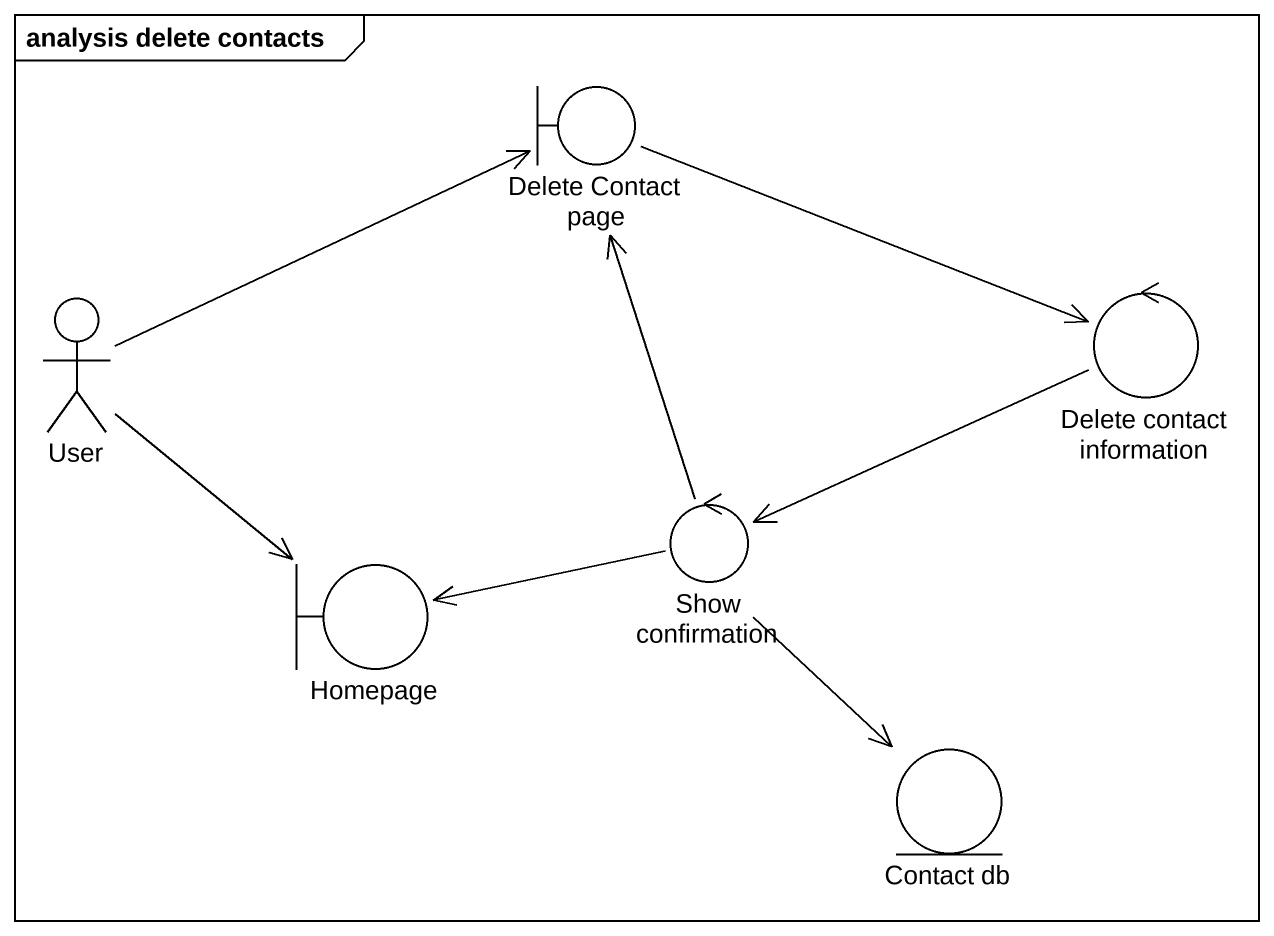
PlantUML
@startuml
mainframe analysis delete contacts
boundary "Delete Contact page" as Delete_Contact_page
actor User
control "Delete contact information" as Delete_contact_information
control "Show confirmation" as Show_confirmation
boundary Homepage
entity "Contact db" as Contact_db
Delete_Contact_page -right-> Delete_contact_information
User -right-> Delete_Contact_page
User --> Homepage
Delete_contact_information -left-> Show_confirmation
Show_confirmation -up-> Delete_Contact_page
Show_confirmation -left-> Homepage
Show_confirmation --> Contact_db
@enduml
